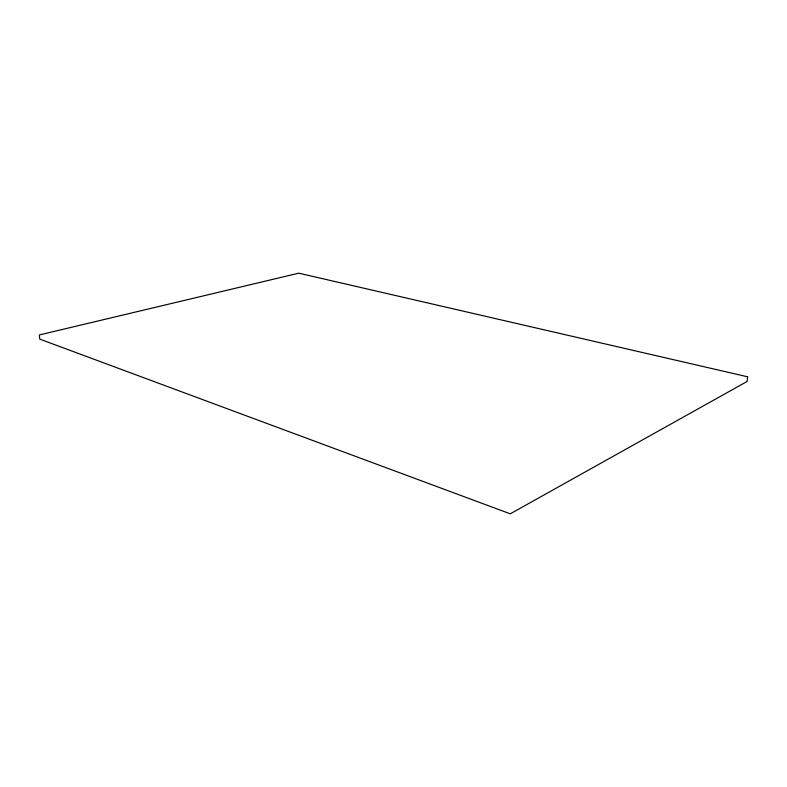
<?xml version="1.0" encoding="UTF-8"?>
<svg xmlns="http://www.w3.org/2000/svg" width="787" height="787" viewBox="0 0 787 787"><rect width="100%" height="100%" fill="white"/><g stroke="black" fill="none" stroke-linecap="round" stroke-linejoin="round"><path stroke-width="1.18" d="M747.65 376.806L747.119 381.459L510.271 513.822L39.763 339.118L39.35 334.947L298.745 273.178L747.65 376.806"/></g></svg>
